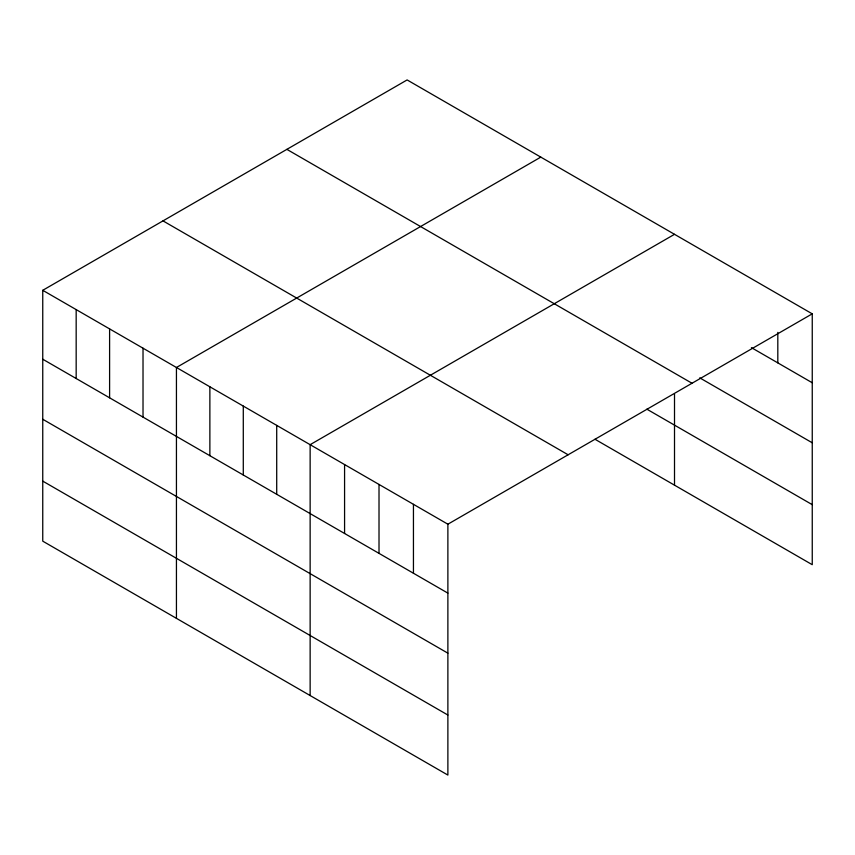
<?xml version="1.0" encoding="UTF-8"?>
<svg xmlns="http://www.w3.org/2000/svg" width="855" height="855" viewBox="0 0 855 855"><rect width="100%" height="100%" fill="white"/><g stroke="black" fill="none" stroke-linecap="round" stroke-linejoin="round"><path stroke-width="1.28" d="M42.75 290.305L447.881 524.201L447.881 775.068L42.75 541.162L42.75 290.305L407.119 79.932L812.25 313.838L812.25 564.695L594.984 439.256M540.809 157.117L176.44 367.49L176.44 618.347M674.51 234.313L310.141 444.675L310.141 695.543M447.881 524.201L812.25 313.838M751.417 347.632L812.25 382.762M699.753 377.857L812.25 442.794M286.874 149.358L692.005 383.254M646.84 409.16L812.25 504.664M162.995 220.879L568.126 454.785M42.75 359.218L447.881 593.124M42.75 419.26L447.881 653.167M42.75 481.119L447.881 715.026M777.815 332.392L777.815 362.873M674.51 394.198L674.51 485.17M413.446 504.322L413.446 573.245M379.011 484.443L379.011 553.356M344.576 464.554L344.576 533.477M276.71 425.373L276.71 494.297M243.29 406.082L243.29 475.006M209.87 386.781L209.87 455.704M143.02 348.188L143.02 417.112M109.6 328.897L109.6 397.81M76.17 309.596L76.17 378.519"/></g></svg>
